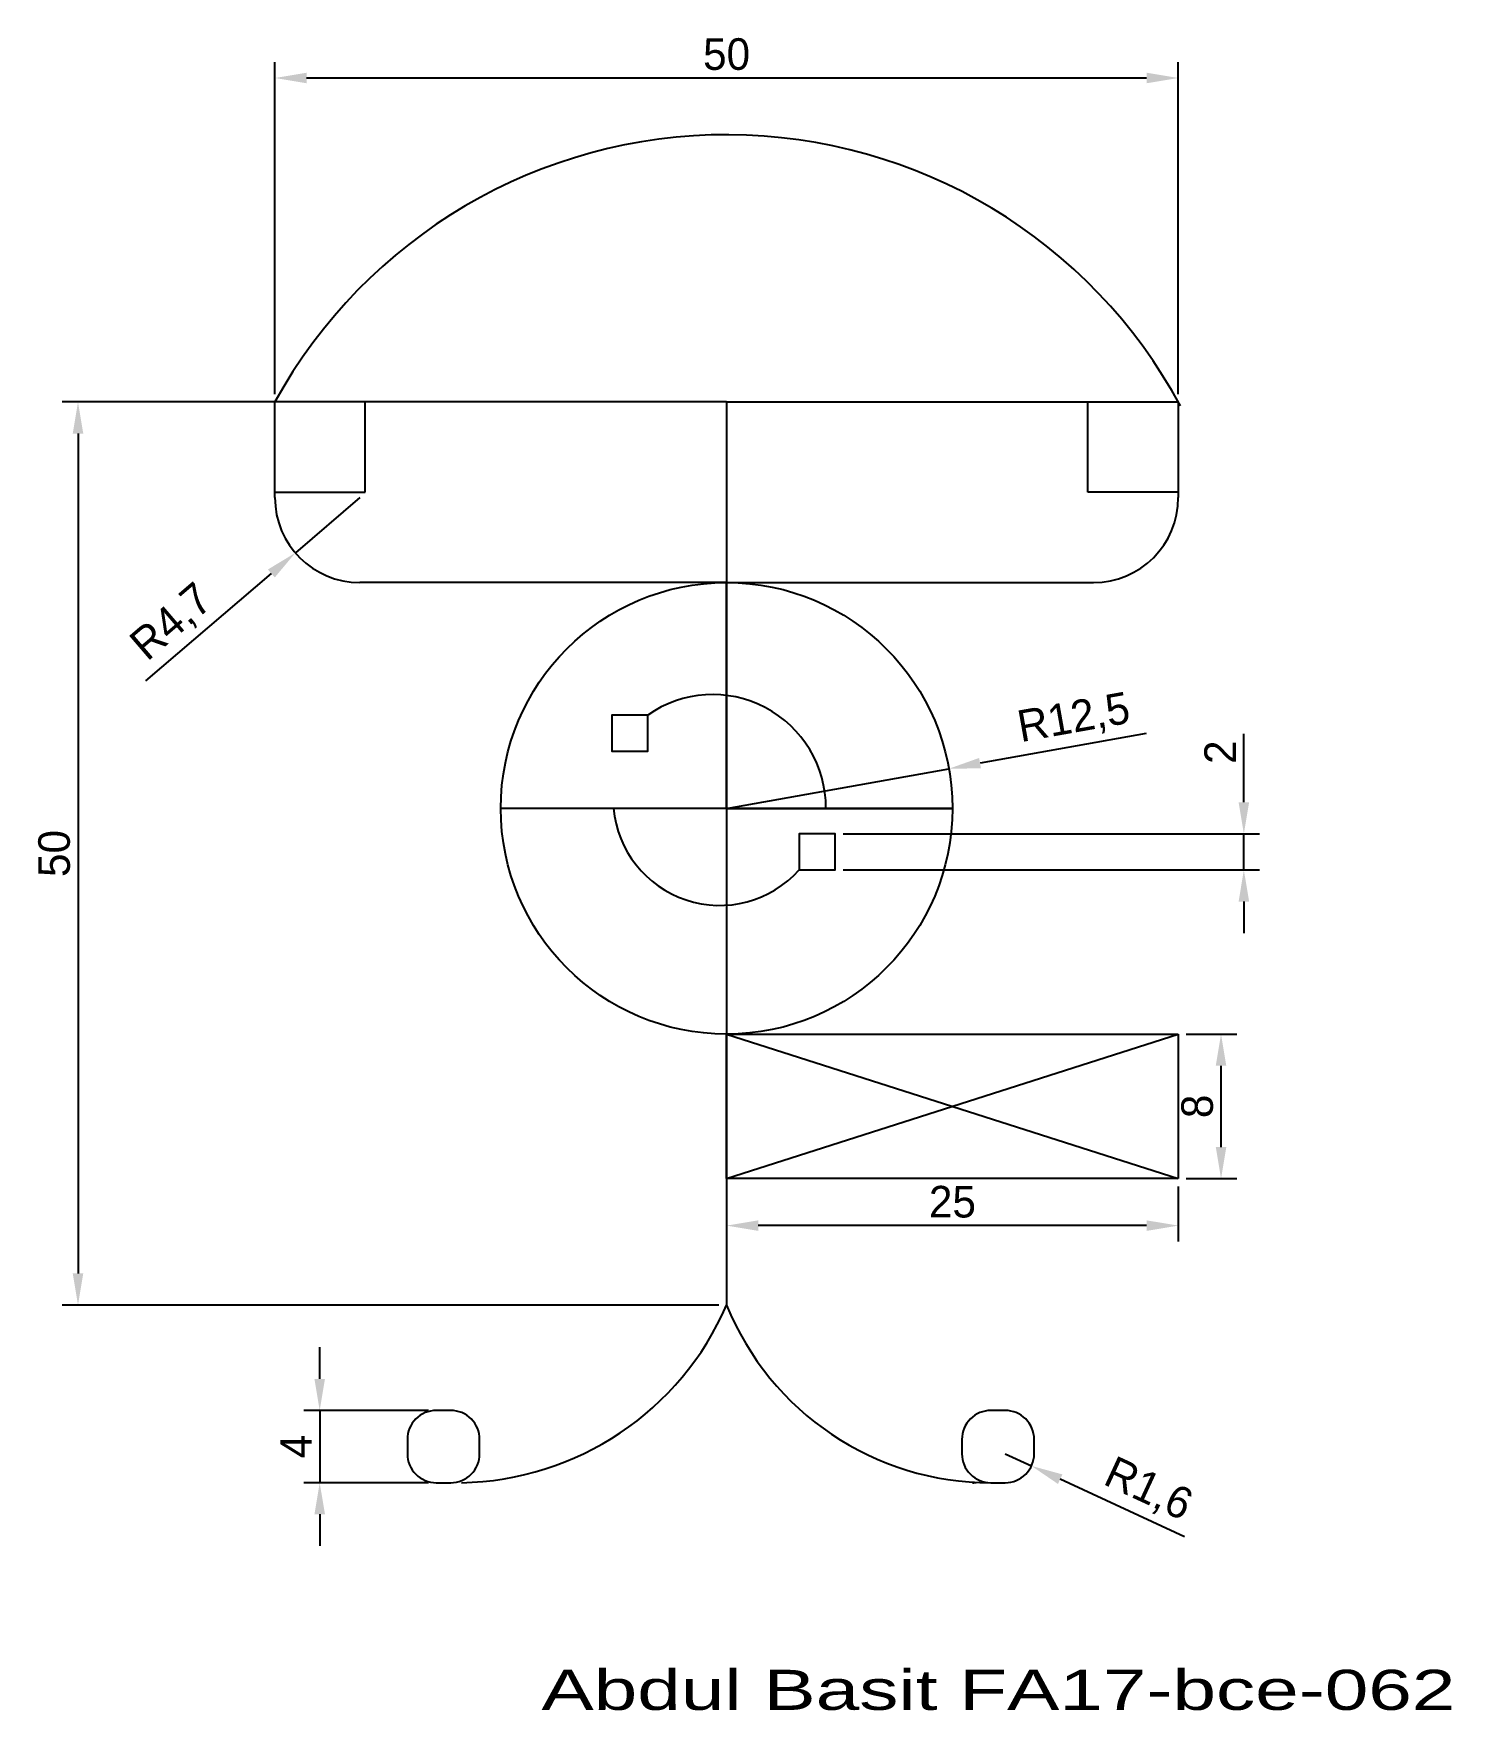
# Model space of a CAD drawing. Header units: millimetres. Extents: x -6 to 72.5, y -1.6 to 91.3.
import ezdxf
from ezdxf.enums import TextEntityAlignment as Align

# ---------------------------------------------------------------- set-up
doc = ezdxf.new("R2010")
doc.units = ezdxf.units.MM
doc.dimstyles.new('ISO-25', dxfattribs={"dimscale": 0.7, "dimtxt": 2.5, "dimasz": 2.5, "dimexe": 1.25, "dimexo": 0.625, "dimtad": 1, "dimdec": 1, "dimtxsty": 'Standard', "dimcen": 2.5, "dimadec": 0, "dimazin": 0, "dimtfac": 1, "dimtdec": 1, "dimtmove": 0, "dimatfit": 3, "dimfxl": 1, "dimarcsym": 0})

# ---------------------------------------------------------------- blocks, each defined once
blk = doc.blocks.new('*D14')
at = {"color": 0, "lineweight": -2}
for p, q in [((7.364, 71.306), (7.364, 89.676)), ((57.364, 71.306), (57.364, 89.676)), ((9.114, 88.801), (55.614, 88.801))]:
    blk.add_line(p, q, dxfattribs=at)
at = {"color": 0}
for points in [[(9.114, 89.093), (9.114, 88.51), (7.364, 88.801)], [(55.614, 89.093), (55.614, 88.51), (57.364, 88.801)]]:
    blk.add_solid(points, dxfattribs=at)
at = {"layer": 'Defpoints', "color": 0}
for p in [(57.364, 88.801), (7.364, 70.869), (57.364, 70.869)]:
    blk.add_point(p, dxfattribs=at)
at = {"color": 0, "insert": (32.364, 90.114), "char_height": 1.75, "attachment_point": 5}
blk.add_mtext('50', dxfattribs=at)
blk = doc.blocks.new('*D16')
at = {"color": 0, "lineweight": -2}
for p, q in [((12.064, 65.569), (8.495, 62.511)), ((0.219, 55.419), (7.167, 61.372))]:
    blk.add_line(p, q, dxfattribs=at)
at = {"color": 0}
blk.add_solid([(6.977, 61.593), (7.356, 61.151), (8.495, 62.511)], dxfattribs=at)
at = {"layer": 'Defpoints', "color": 0}
for p in [(12.064, 65.569), (8.495, 62.511)]:
    blk.add_point(p, dxfattribs=at)
at = {"color": 0, "insert": (1.706, 58.614), "char_height": 1.75, "attachment_point": 5, "rotation": 40.59198}
blk.add_mtext('R4,7', dxfattribs=at)
blk = doc.blocks.new('*D17')
at = {"color": 0, "lineweight": -2}
for p, q in [((31.927, 70.869), (-4.411, 70.869)), ((-3.536, 69.119), (-3.536, 22.619)), ((31.927, 20.869), (-4.411, 20.869))]:
    blk.add_line(p, q, dxfattribs=at)
at = {"color": 0}
for points in [[(-3.828, 69.119), (-3.244, 69.119), (-3.536, 70.869)], [(-3.828, 22.619), (-3.244, 22.619), (-3.536, 20.869)]]:
    blk.add_solid(points, dxfattribs=at)
at = {"layer": 'Defpoints', "color": 0}
for p in [(32.364, 70.869), (-3.536, 20.869), (32.364, 20.869)]:
    blk.add_point(p, dxfattribs=at)
at = {"color": 0, "insert": (-4.849, 45.869), "char_height": 1.75, "attachment_point": 5, "rotation": 90}
blk.add_mtext('50', dxfattribs=at)
blk = doc.blocks.new('*D19')
at = {"color": 0, "lineweight": -2}
for p, q in [((32.364, 27.431), (32.364, 24.393)), ((57.364, 27.431), (57.364, 24.393)), ((55.614, 25.268), (34.114, 25.268))]:
    blk.add_line(p, q, dxfattribs=at)
at = {"color": 0}
for points in [[(34.114, 25.559), (34.114, 24.976), (32.364, 25.268)], [(55.614, 25.559), (55.614, 24.976), (57.364, 25.268)]]:
    blk.add_solid(points, dxfattribs=at)
at = {"layer": 'Defpoints', "color": 0}
for p in [(32.364, 27.869), (57.364, 27.869), (32.364, 25.268)]:
    blk.add_point(p, dxfattribs=at)
at = {"color": 0, "insert": (44.864, 26.58), "char_height": 1.75, "attachment_point": 5}
blk.add_mtext('25', dxfattribs=at)
blk = doc.blocks.new('*D20')
at = {"color": 0, "lineweight": -2}
for p, q in [((57.802, 35.869), (60.607, 35.869)), ((59.732, 29.619), (59.732, 34.119)), ((57.802, 27.869), (60.607, 27.869))]:
    blk.add_line(p, q, dxfattribs=at)
at = {"color": 0}
for points in [[(59.44, 34.119), (60.024, 34.119), (59.732, 35.869)], [(59.44, 29.619), (60.024, 29.619), (59.732, 27.869)]]:
    blk.add_solid(points, dxfattribs=at)
at = {"layer": 'Defpoints', "color": 0}
for p in [(57.364, 35.869), (59.732, 35.869), (57.364, 27.869)]:
    blk.add_point(p, dxfattribs=at)
at = {"color": 0, "insert": (58.42, 31.869), "char_height": 1.75, "attachment_point": 5, "rotation": 90}
blk.add_mtext('8', dxfattribs=at)
blk = doc.blocks.new('*D21')
at = {"color": 0, "lineweight": -2}
for p, q in [((55.582, 52.509), (46.393, 50.87)), ((32.364, 48.369), (44.67, 50.563))]:
    blk.add_line(p, q, dxfattribs=at)
at = {"color": 0}
blk.add_solid([(46.342, 51.157), (46.444, 50.583), (44.67, 50.563)], dxfattribs=at)
at = {"layer": 'Defpoints', "color": 0}
for p in [(44.67, 50.563), (32.364, 48.369)]:
    blk.add_point(p, dxfattribs=at)
at = {"color": 0, "insert": (51.593, 53.279), "char_height": 1.75, "attachment_point": 5, "rotation": 10.11028}
blk.add_mtext('R12,5', dxfattribs=at)
blk = doc.blocks.new('*D22')
at = {"color": 0, "lineweight": -2}
for p, q in [((60.995, 48.706), (60.995, 52.498)), ((38.813, 46.956), (61.87, 46.956)), ((60.995, 44.956), (60.995, 46.956)), ((38.813, 44.956), (61.87, 44.956)), ((60.995, 43.206), (60.995, 41.456))]:
    blk.add_line(p, q, dxfattribs=at)
at = {"color": 0}
for points in [[(60.704, 48.706), (61.287, 48.706), (60.995, 46.956)], [(60.704, 43.206), (61.287, 43.206), (60.995, 44.956)]]:
    blk.add_solid(points, dxfattribs=at)
at = {"layer": 'Defpoints', "color": 0}
for p in [(38.376, 46.956), (60.995, 46.956), (38.376, 44.956)]:
    blk.add_point(p, dxfattribs=at)
at = {"color": 0, "insert": (59.683, 51.477), "char_height": 1.75, "attachment_point": 5, "rotation": 90}
blk.add_mtext('2', dxfattribs=at)
blk = doc.blocks.new('*D25')
at = {"color": 0, "lineweight": -2}
for p, q in [((47.789, 12.635), (49.241, 11.964)), ((57.713, 8.048), (50.83, 11.23))]:
    blk.add_line(p, q, dxfattribs=at)
at = {"color": 0}
blk.add_solid([(50.952, 11.495), (50.707, 10.965), (49.241, 11.964)], dxfattribs=at)
at = {"layer": 'Defpoints', "color": 0}
for p in [(47.789, 12.635), (49.241, 11.964)]:
    blk.add_point(p, dxfattribs=at)
at = {"color": 0, "insert": (55.678, 10.596), "char_height": 1.75, "attachment_point": 5, "rotation": 335.19148}
blk.add_mtext('R1,6', dxfattribs=at)
blk = doc.blocks.new('*D26')
at = {"color": 0, "lineweight": -2}
for p, q in [((9.842, 16.785), (9.842, 18.535)), ((15.858, 15.035), (8.967, 15.035)), ((9.842, 15.035), (9.842, 11.035)), ((15.858, 11.035), (8.967, 11.035)), ((9.842, 9.285), (9.842, 7.535))]:
    blk.add_line(p, q, dxfattribs=at)
at = {"color": 0}
for points in [[(9.551, 16.785), (10.134, 16.785), (9.842, 15.035)], [(9.551, 9.285), (10.134, 9.285), (9.842, 11.035)]]:
    blk.add_solid(points, dxfattribs=at)
at = {"layer": 'Defpoints', "color": 0}
for p in [(16.296, 15.035), (9.842, 11.035), (16.296, 11.035)]:
    blk.add_point(p, dxfattribs=at)
at = {"color": 0, "insert": (8.53, 13.035), "char_height": 1.75, "attachment_point": 5, "rotation": 90}
blk.add_mtext('4', dxfattribs=at)

msp = doc.modelspace()

# ---------------------------------------------------------------- linework, layer by layer
for p, q in [((32.364, 70.869), (7.364, 70.869)), ((7.364, 65.569), (7.364, 70.869)), ((12.364, 65.869), (12.364, 70.869)), ((32.364, 70.869), (57.364, 70.869)), ((32.364, 70.869), (32.364, 20.869)), ((52.364, 65.869), (52.364, 70.869)), ((57.364, 70.869), (57.364, 65.569)), ((7.364, 65.869), (12.364, 65.869)), ((57.364, 65.869), (52.364, 65.869)), ((32.364, 60.869), (12.064, 60.869)), ((32.364, 60.869), (52.664, 60.869)), ((32.364, 48.369), (32.364, 60.869)), ((32.364, 60.869), (32.364, 35.869)), ((32.364, 48.369), (19.864, 48.369)), ((32.364, 48.369), (44.864, 48.369)), ((44.864, 48.369), (32.364, 48.369)), ((32.364, 35.869), (57.364, 35.869)), ((32.364, 27.869), (32.364, 35.869)), ((32.364, 27.869), (57.364, 35.869)), ((32.364, 35.869), (57.364, 27.869)), ((57.364, 35.869), (57.364, 27.869)), ((57.364, 27.869), (32.364, 27.869))]:
    msp.add_line(p, q)
for points in [[(28.004, 53.532), (26.004, 53.532), (26.004, 51.532), (28.004, 51.532)], [(36.376, 44.956), (38.376, 44.956), (38.376, 46.956), (36.376, 46.956)]]:
    msp.add_lwpolyline(points, close=True)
for points in [[(17.096, 15.035), (16.296, 15.035, 0.414214), (14.696, 13.435), (14.696, 12.635, 0.414214), (16.296, 11.035), (17.096, 11.035, 0.414214), (18.696, 12.635), (18.696, 13.435, 0.414214)], [(46.989, 11.035), (47.789, 11.035, 0.414214), (49.389, 12.635), (49.389, 13.435, 0.414214), (47.789, 15.035), (46.989, 15.035, 0.414214), (45.389, 13.435), (45.389, 12.635, 0.414214)]]:
    msp.add_lwpolyline(points, format="xyb", close=True)
msp.add_circle((32.364, 48.369), 12.5)
for centre, radius, start, end in [((32.364, 57.135), 28.524, 28.28595, 151.21798), ((12.064, 65.569), 4.7, 180, 270), ((52.664, 65.569), 4.7, 270, 0), ((31.598, 48.403), 6.263, 359.68916, 125.01817), ((31.981, 48.898), 5.903, 185.14076, 318.10835), ((17.391, 27.348), 16.315, 271.03725, 336.60187), ((46.972, 26.801), 15.766, 202.10404, 270.06286), ((45.972, 12.035), 1, 270, 281.56125)]:
    msp.add_arc(centre, radius, start, end)

# ---------------------------------------------------------------- texts
msp.add_text('Abdul Basit FA17-bce-062 ', height=2.21958).set_placement((22.117, -1.542), (73.908, -1.542), align=Align.ALIGNED)

# ---------------------------------------------------------------- dimensions: what is measured, and where the dimension line sits
for base, p1, p2, picture, middle in [((57.364, 88.801), (7.364, 70.869), (57.364, 70.869), '*D14', (32.364, 90.114)), ((32.364, 25.268), (57.364, 27.869), (32.364, 27.869), '*D19', (44.864, 26.58))]:
    dim = msp.add_linear_dim(base=base, p1=p1, p2=p2, dimstyle='ISO-25')
    dim.commit()
    dim.dimension.update_dxf_attribs({"geometry": picture, "text_midpoint": middle})
for base, p1, p2, picture, middle in [((-3.536, 20.869), (32.364, 70.869), (32.364, 20.869), '*D17', (-4.849, 45.869)), ((60.995, 46.956), (38.376, 44.956), (38.376, 46.956), '*D22', (59.683, 51.477)), ((59.732, 35.869), (57.364, 27.869), (57.364, 35.869), '*D20', (58.42, 31.869)), ((9.842, 11.035), (16.296, 15.035), (16.296, 11.035), '*D26', (8.53, 13.035))]:
    dim = msp.add_linear_dim(base=base, p1=p1, p2=p2, angle=90, dimstyle='ISO-25')
    dim.commit()
    dim.dimension.update_dxf_attribs({"geometry": picture, "text_midpoint": middle})
dim = msp.add_radius_dim(center=(12.064, 65.569), mpoint=(8.495, 62.511), dimstyle='ISO-25')
dim.commit()
dim.dimension.update_dxf_attribs({"geometry": '*D16', "text_midpoint": (2.655, 57.506), "dimtype": 164})
for center, mpoint, picture, middle in [((32.364, 48.369), (44.67, 50.563), '*D21', (51.593, 53.279)), ((47.789, 12.635), (49.241, 11.964), '*D25', (55.678, 10.596))]:
    dim = msp.add_radius_dim(center=center, mpoint=mpoint, dimstyle='ISO-25')
    dim.commit()
    dim.dimension.update_dxf_attribs({"geometry": picture, "text_midpoint": middle})

doc.saveas('drawing.dxf')
